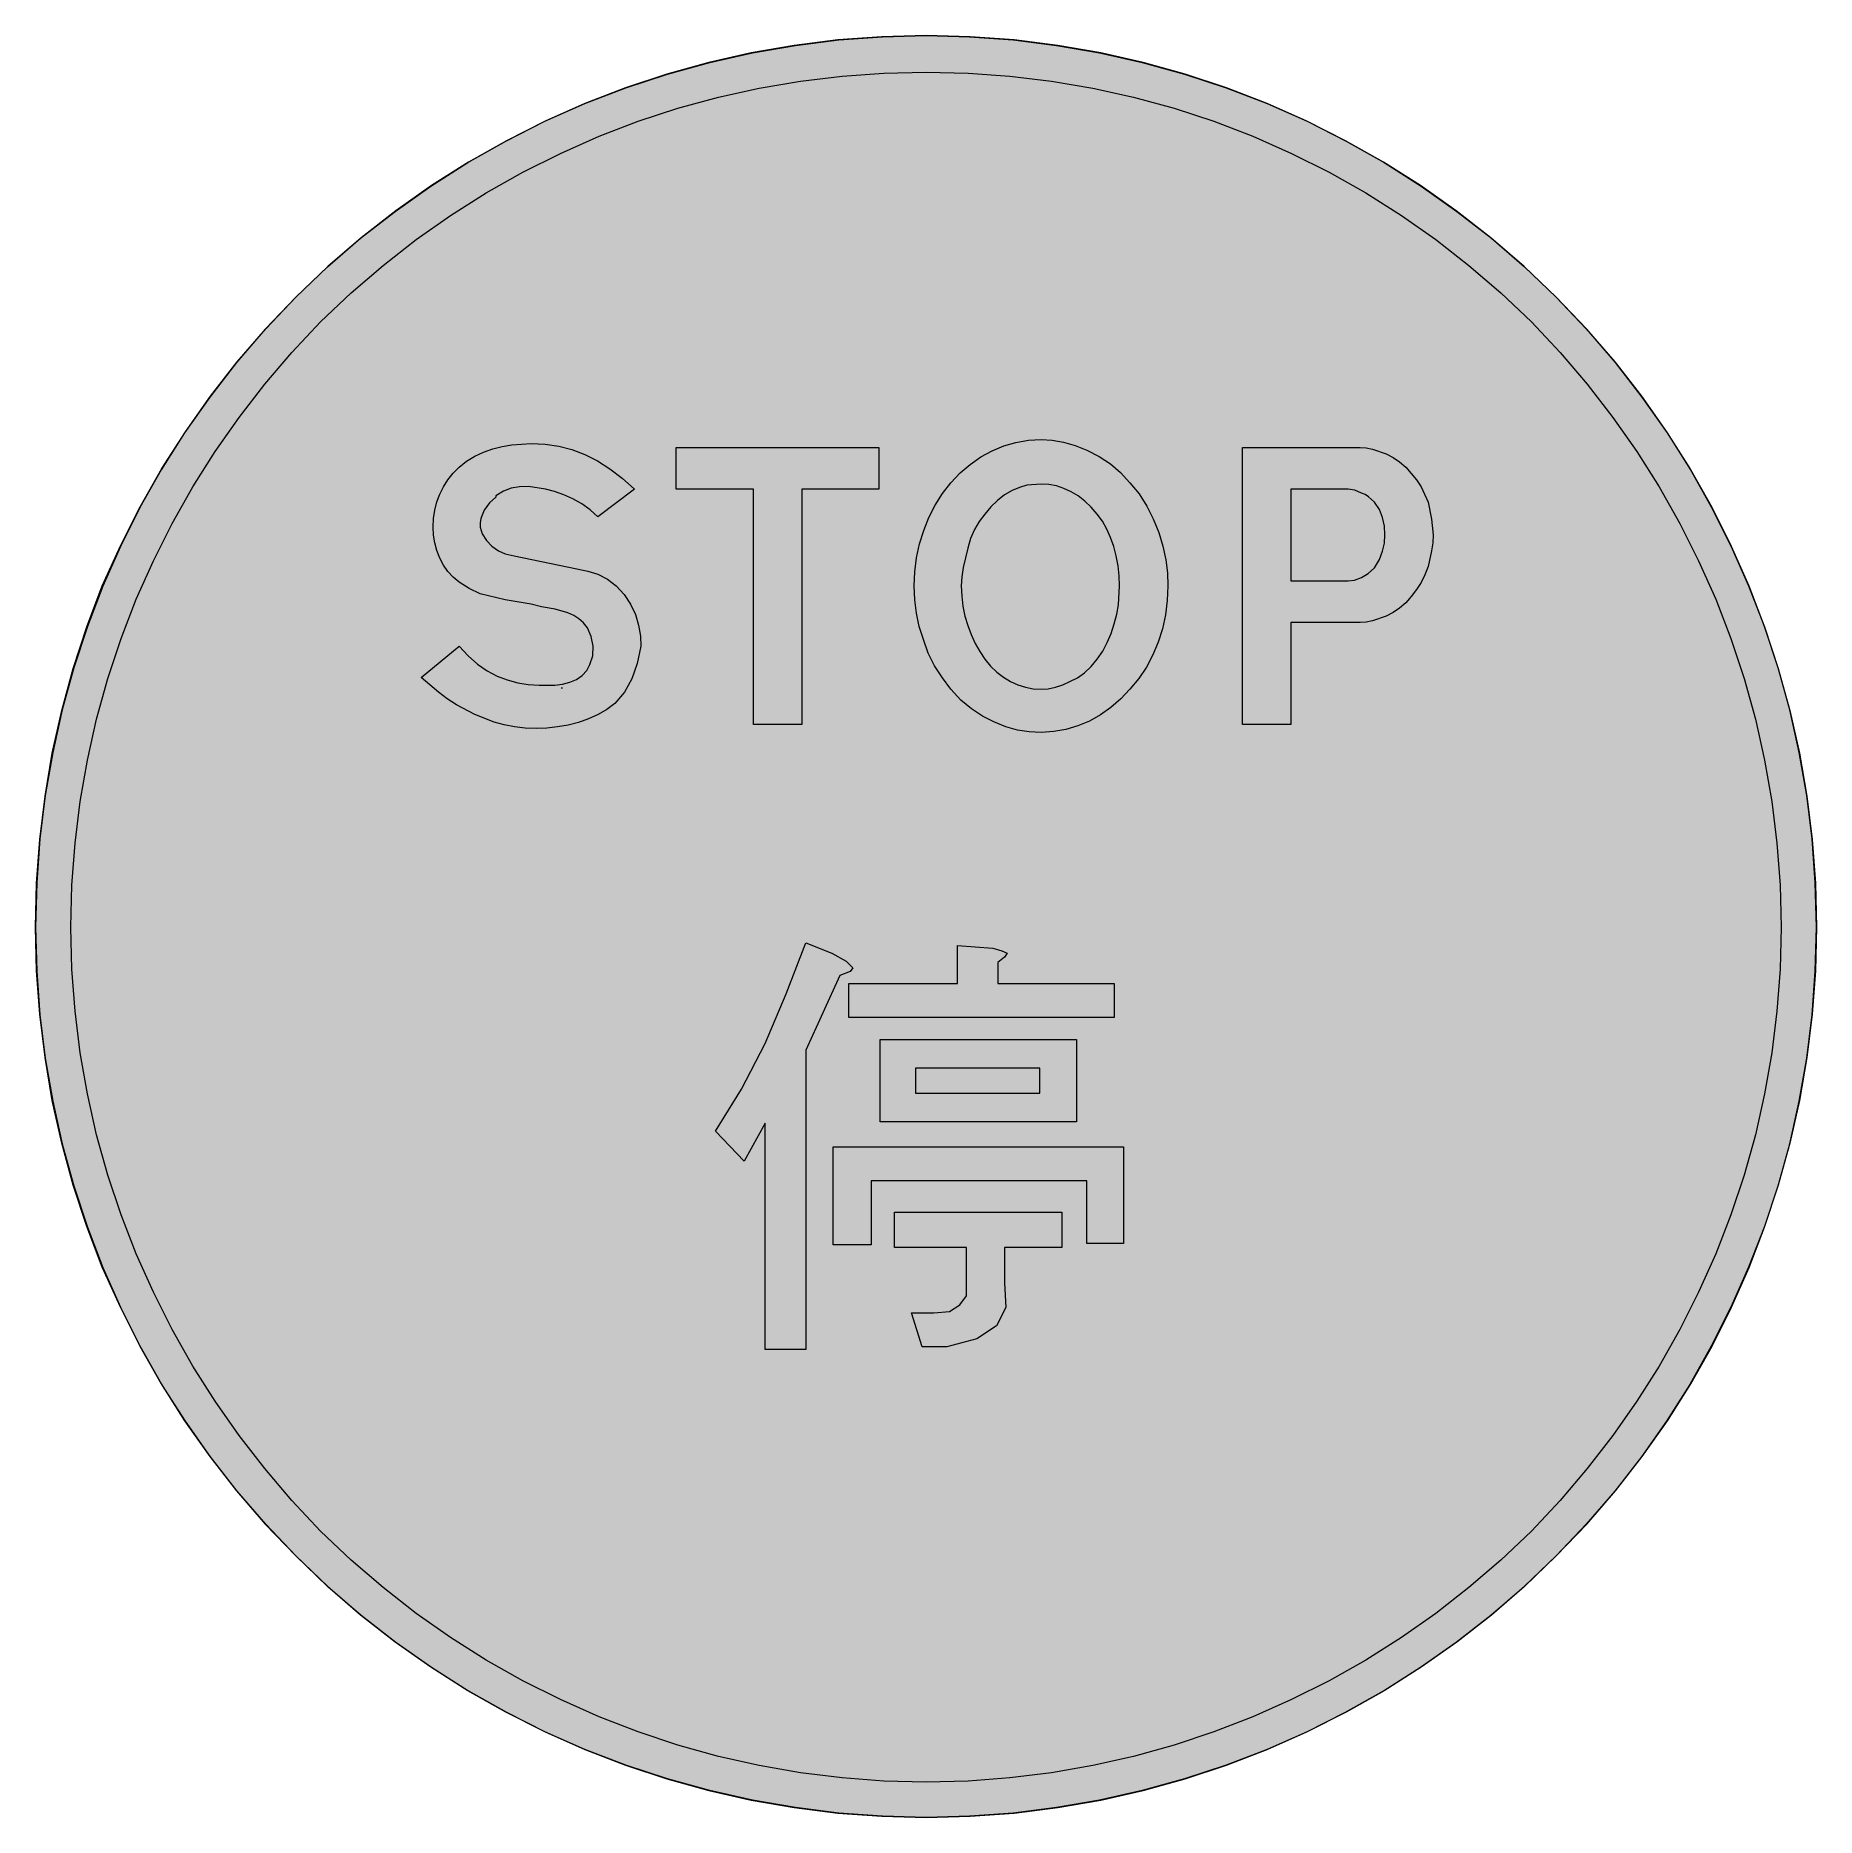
# Model space of a CAD drawing. Header units: metres. Extents: x 162 to 408, y 13 to 259.
import ezdxf

# ---------------------------------------------------------------- set-up
doc = ezdxf.new("R2010")
doc.units = ezdxf.units.M
for name, color, linetype, true_color in [('FILL_RED_FF0000', 7, 'Continuous', 0xff0000), ('FILL_WHITE_FFFFFF', 7, 'Continuous', 0xffffff), ('STROKE_RED_FF0000', 7, 'Continuous', 0xff0000), ('STROKE_WHITE_FFFFFF', 7, 'Continuous', 0xffffff)]:
    doc.layers.add(name, color=color, linetype=linetype, true_color=true_color)

msp = doc.modelspace()

# ---------------------------------------------------------------- hatches: boundary and pattern name
at = {"layer": 'FILL_RED_FF0000', "true_color": 0xff0000}
h = msp.add_hatch(color=7, dxfattribs=at)
h.dxf.hatch_style = 1
h.paths.add_polyline_path([(402.52, 130.11), (402.09, 124.34), (401.38, 118.61), (400.39, 112.93), (399.12, 107.31), (397.57, 101.75), (395.75, 96.28), (393.66, 90.9), (391.31, 85.63), (388.71, 80.48), (385.87, 75.47), (382.79, 70.61), (379.49, 65.89), (375.97, 61.34), (372.23, 56.95), (368.28, 52.74), (364.07, 48.73), (359.68, 44.95), (355.12, 41.39), (350.39, 38.07), (345.5, 34.98), (340.46, 32.14), (335.27, 29.53), (329.94, 27.18), (324.56, 25.09), (319.09, 23.27), (313.53, 21.72), (307.91, 20.45), (302.23, 19.46), (296.5, 18.75), (290.73, 18.32), (284.94, 18.18), (279.15, 18.32), (273.38, 18.75), (267.65, 19.46), (261.97, 20.45), (256.35, 21.72), (250.79, 23.27), (245.32, 25.09), (239.94, 27.18), (234.61, 29.53), (229.42, 32.14), (224.38, 34.98), (219.49, 38.07), (214.76, 41.39), (210.2, 44.95), (205.81, 48.73), (201.6, 52.74), (197.65, 56.95), (193.91, 61.34), (190.39, 65.89), (187.09, 70.61), (184.01, 75.47), (181.17, 80.48), (178.57, 85.63), (176.22, 90.9), (174.13, 96.28), (172.31, 101.75), (170.76, 107.31), (169.49, 112.93), (168.5, 118.61), (167.79, 124.34), (167.36, 130.11), (167.22, 135.9), (167.36, 141.7), (167.79, 147.47), (168.5, 153.2), (169.49, 158.9), (170.76, 164.54), (172.31, 170.12), (174.13, 175.64), (176.22, 181.08), (178.57, 186.35), (181.17, 191.5), (184.01, 196.51), (187.09, 201.38), (190.39, 206.09), (193.91, 210.65), (197.65, 215.03), (201.6, 219.24), (205.81, 223.25), (210.2, 227.03), (214.76, 230.59), (219.49, 233.91), (224.38, 237), (229.42, 239.84), (234.61, 242.45), (239.94, 244.8), (245.32, 246.88), (250.79, 248.68), (256.35, 250.2), (261.97, 251.44), (267.65, 252.4), (273.38, 253.08), (279.15, 253.48), (284.94, 253.62), (290.73, 253.48), (296.5, 253.08), (302.23, 252.4), (307.91, 251.44), (313.53, 250.2), (319.09, 248.68), (324.56, 246.88), (329.94, 244.8), (335.27, 242.45), (340.46, 239.84), (345.5, 237), (350.39, 233.91), (355.12, 230.59), (359.68, 227.03), (364.07, 223.25), (368.28, 219.24), (372.23, 215.03), (375.97, 210.65), (379.49, 206.09), (382.79, 201.38), (385.87, 196.51), (388.71, 191.5), (391.31, 186.35), (393.66, 181.08), (395.75, 175.64), (397.57, 170.12), (399.12, 164.54), (400.39, 158.9), (401.38, 153.2), (402.09, 147.47), (402.52, 141.7), (402.66, 135.9), (402.52, 130.11)])
at = {"layer": 'FILL_WHITE_FFFFFF', "true_color": 0xffffff}
h = msp.add_hatch(color=7, dxfattribs=at)
h.dxf.hatch_style = 1
h.paths.add_polyline_path([(407.38, 129.89), (406.94, 123.9), (406.22, 117.94), (405.2, 112.03), (403.89, 106.17), (402.28, 100.39), (400.37, 94.69), (398.16, 89.1), (395.73, 83.57), (393.04, 78.18), (390.09, 72.94), (386.89, 67.86), (383.44, 62.95), (379.76, 58.22), (375.84, 53.67), (371.7, 49.32), (367.34, 45.12), (362.78, 41.16), (358.02, 37.44), (353.09, 33.98), (348, 30.76), (342.77, 27.8), (337.4, 25.11), (331.92, 22.68), (326.27, 20.52), (320.53, 18.64), (314.71, 17.03), (308.83, 15.71), (302.91, 14.67), (296.94, 13.92), (290.95, 13.47), (284.94, 13.32), (278.93, 13.47), (272.94, 13.92), (266.97, 14.67), (261.04, 15.71), (255.17, 17.03), (249.35, 18.64), (243.61, 20.52), (237.96, 22.68), (232.48, 25.11), (227.11, 27.8), (221.88, 30.76), (216.79, 33.98), (211.86, 37.44), (207.1, 41.16), (202.54, 45.12), (198.18, 49.32), (194.04, 53.67), (190.12, 58.22), (186.43, 62.95), (182.97, 67.86), (179.75, 72.94), (176.77, 78.18), (174.03, 83.57), (171.54, 89.1), (169.39, 94.69), (167.52, 100.39), (165.95, 106.17), (164.65, 112.03), (163.65, 117.94), (162.93, 123.9), (162.5, 129.89), (162.36, 135.9), (162.5, 141.96), (162.93, 147.97), (163.65, 153.94), (164.65, 159.86), (165.95, 165.72), (167.52, 171.51), (169.39, 177.24), (171.54, 182.88), (174.03, 188.41), (176.77, 193.8), (179.75, 199.04), (182.97, 204.12), (186.43, 209.03), (190.12, 213.76), (194.04, 218.31), (198.18, 222.66), (202.54, 226.81), (207.1, 230.75), (211.86, 234.46), (216.79, 237.94), (221.88, 241.17), (227.11, 244.15), (232.48, 246.86), (237.96, 249.3), (243.61, 251.46), (249.35, 253.34), (255.17, 254.95), (261.04, 256.28), (266.97, 257.31), (272.94, 258.06), (278.93, 258.51), (284.94, 258.66), (290.95, 258.51), (296.94, 258.06), (302.91, 257.31), (308.83, 256.28), (314.71, 254.95), (320.53, 253.34), (326.27, 251.46), (331.92, 249.3), (337.4, 246.86), (342.77, 244.15), (348, 241.17), (353.09, 237.94), (358.02, 234.46), (362.78, 230.75), (367.34, 226.81), (371.7, 222.66), (375.84, 218.31), (379.76, 213.76), (383.44, 209.03), (386.89, 204.12), (390.09, 199.04), (393.04, 193.8), (395.73, 188.41), (398.16, 182.88), (400.37, 177.24), (402.28, 171.51), (403.89, 165.72), (405.2, 159.86), (406.22, 153.94), (406.94, 147.97), (407.38, 141.96), (407.52, 135.9), (407.38, 129.89)])
h = msp.add_hatch(color=7, dxfattribs=at)
h.dxf.hatch_style = 1
h.paths.add_polyline_path([(238.69, 193.37), (237.54, 194.18), (236.31, 194.87), (235.06, 195.44), (233.79, 195.88), (232.55, 196.22), (230.22, 196.56), (228.96, 196.52), (227.83, 196.34), (226.78, 195.95), (225.72, 195.3), (225.72, 195.12), (224.83, 194.32), (224.1, 193.32), (223.64, 192.18), (223.55, 191.59), (223.56, 190.98), (223.85, 190.04), (224.41, 189.16), (225.18, 188.37), (226.08, 187.74), (227.02, 187.31), (228.24, 187.02), (236.88, 185.22), (238.39, 184.93), (239.76, 184.5), (241.09, 183.83), (242.28, 182.88), (243.39, 181.71), (244.28, 180.38), (244.94, 178.96), (245.34, 177.48), (245.65, 175.97), (245.7, 174.6), (245.19, 172.2), (244.44, 170.1), (243.42, 168.27), (242.1, 166.68), (241.02, 165.86), (239.8, 165.16), (238.49, 164.57), (237.1, 164.09), (235.67, 163.73), (234.2, 163.47), (232.74, 163.31), (231.3, 163.26), (229.77, 163.32), (228.29, 163.49), (226.86, 163.76), (225.47, 164.14), (222.82, 165.16), (220.32, 166.5), (219.03, 167.34), (217.82, 168.26), (215.46, 170.28), (220.68, 174.6), (221.92, 173.24), (223.21, 172.11), (224.53, 171.2), (225.9, 170.48), (227.3, 169.94), (228.73, 169.56), (230.18, 169.32), (231.66, 169.2), (233.85, 169.22), (234.91, 169.37), (235.91, 169.63), (236.82, 170.01), (237.61, 170.54), (238.24, 171.23), (238.68, 172.08), (239.05, 173.27), (239.11, 174.6), (238.86, 175.93), (238.32, 177.12), (237.79, 177.8), (237.16, 178.35), (236.44, 178.81), (235.64, 179.17), (233.89, 179.68), (232.02, 180), (230.58, 180.36), (227, 180.95), (223.56, 181.8), (222.05, 182.54), (220.68, 183.42), (219.85, 184.09), (219.13, 184.88), (218.51, 185.76), (218, 186.73), (217.6, 187.75), (217.31, 188.81), (217.14, 189.89), (217.08, 190.98), (217.14, 192.18), (217.31, 193.34), (217.6, 194.45), (218, 195.53), (218.51, 196.55), (219.13, 197.51), (219.85, 198.42), (220.68, 199.26), (221.69, 200.07), (222.81, 200.75), (224.02, 201.31), (225.29, 201.76), (226.61, 202.09), (227.94, 202.32), (230.58, 202.5), (232.51, 202.41), (234.37, 202.12), (236.19, 201.65), (237.96, 200.97), (239.7, 200.09), (241.41, 199.01), (243.11, 197.71), (244.8, 196.2), (239.76, 192.42), (238.69, 193.37)])
h = msp.add_hatch(color=7, dxfattribs=at)
h.dxf.hatch_style = 1
h.paths.add_polyline_path([(278.46, 196.2), (267.84, 196.2), (267.84, 163.8), (261.18, 163.8), (261.18, 196.2), (250.56, 196.2), (250.56, 201.96), (278.46, 201.96), (278.46, 196.2)])
h = msp.add_hatch(color=7, dxfattribs=at)
h.dxf.hatch_style = 1
h.paths.add_polyline_path([(303.86, 202.66), (305.46, 202.2), (307.08, 201.6), (308.77, 200.72), (310.32, 199.69), (311.74, 198.49), (313.02, 197.1), (314.27, 195.55), (315.34, 193.88), (316.23, 192.11), (316.98, 190.26), (317.56, 188.37), (317.95, 186.5), (318.17, 184.67), (318.24, 182.88), (318.16, 180.87), (317.91, 178.91), (317.49, 177), (316.91, 175.16), (316.17, 173.4), (315.28, 171.72), (314.23, 170.13), (313.02, 168.66), (311.76, 167.32), (310.4, 166.14), (308.96, 165.12), (307.44, 164.27), (305.86, 163.6), (304.21, 163.12), (302.52, 162.82), (300.78, 162.72), (299.16, 162.79), (297.54, 163.04), (295.92, 163.48), (294.3, 164.16), (292.71, 164.94), (291.19, 165.94), (289.74, 167.17), (288.36, 168.66), (287.19, 170.21), (286.13, 171.88), (285.25, 173.65), (284.58, 175.5), (284, 177.29), (283.61, 179.12), (283.39, 180.99), (283.32, 182.88), (283.4, 184.83), (283.65, 186.77), (284.06, 188.68), (284.62, 190.53), (285.34, 192.32), (286.21, 194.02), (287.21, 195.62), (288.36, 197.1), (289.63, 198.44), (291.01, 199.62), (292.48, 200.64), (294.03, 201.49), (295.65, 202.16), (297.32, 202.64), (299.04, 202.94), (300.78, 203.04), (302.3, 202.94), (303.86, 202.66)])
h.paths.add_polyline_path([(297.79, 196.46), (296.82, 196.02), (295.77, 195.41), (294.8, 194.67), (293.88, 193.79), (293.04, 192.78), (292.27, 191.77), (291.6, 190.64), (291.07, 189.41), (290.7, 188.1), (290.05, 185.42), (289.86, 184.13), (289.8, 182.88), (289.86, 181.47), (290.03, 180.09), (290.3, 178.74), (290.68, 177.44), (291.14, 176.18), (291.7, 174.98), (292.33, 173.85), (293.04, 172.8), (293.82, 171.85), (294.68, 171.01), (295.6, 170.3), (296.57, 169.72), (297.59, 169.26), (298.63, 168.93), (299.7, 168.73), (300.78, 168.66), (301.75, 168.73), (302.76, 168.93), (303.77, 169.27), (304.74, 169.74), (305.79, 170.24), (306.76, 170.93), (307.68, 171.79), (308.52, 172.8), (309.27, 173.91), (309.89, 175.1), (310.42, 176.34), (310.86, 177.66), (311.2, 178.98), (311.42, 180.27), (311.58, 182.88), (311.53, 184.29), (311.38, 185.67), (311.13, 187.01), (310.79, 188.3), (310.36, 189.54), (309.83, 190.7), (309.22, 191.79), (308.52, 192.78), (307.69, 193.73), (306.8, 194.57), (305.88, 195.28), (304.92, 195.86), (303.93, 196.32), (302.9, 196.65), (301.85, 196.85), (300.78, 196.92), (298.8, 196.74), (297.79, 196.46)], flags=16)
h = msp.add_hatch(color=7, dxfattribs=at)
h.dxf.hatch_style = 1
h.paths.add_polyline_path([(346.43, 201.71), (348.3, 201.06), (349.24, 200.59), (350.14, 199.98), (350.98, 199.24), (351.72, 198.36), (352.47, 197.49), (353.09, 196.52), (354.06, 194.4), (354.55, 192.08), (354.78, 189.9), (354.72, 188.82), (354.55, 187.74), (354.06, 185.58), (353.62, 184.43), (353.09, 183.38), (352.47, 182.39), (351.72, 181.44), (350.98, 180.56), (350.14, 179.82), (349.24, 179.21), (348.3, 178.74), (346.43, 178.09), (345.54, 177.9), (344.7, 177.84), (335.16, 177.84), (335.16, 163.8), (328.5, 163.8), (328.5, 201.96), (344.7, 201.96), (345.54, 201.9), (346.43, 201.71)])
h.paths.add_polyline_path([(343.08, 183.6), (343.95, 183.7), (344.88, 184.03), (345.81, 184.59), (346.68, 185.4), (347.36, 186.51), (347.8, 187.65), (348.05, 188.79), (348.12, 189.9), (348.05, 191.11), (347.8, 192.29), (347.36, 193.39), (346.68, 194.4), (345.85, 195.17), (345.39, 195.46), (344.88, 195.66), (343.98, 196.07), (343.08, 196.2), (335.16, 196.2), (335.16, 183.6), (343.08, 183.6)], flags=16)
h = msp.add_hatch(color=7, dxfattribs=at)
h.dxf.hatch_style = 1
h.paths.add_polyline_path([(273.96, 131.22), (274.86, 130.32), (274.5, 129.78), (273.06, 129.24), (268.38, 118.98), (268.38, 77.76), (262.8, 77.76), (262.8, 108.9), (259.92, 103.68), (255.96, 107.82), (259.56, 113.58), (262.8, 119.88), (265.68, 126.72), (268.38, 133.74), (271.98, 132.3), (273.96, 131.22)])
h = msp.add_hatch(color=7, dxfattribs=at)
h.dxf.hatch_style = 1
h.paths.add_polyline_path([(294.12, 133.02), (295.38, 132.66), (296.1, 132.3), (295.74, 131.76), (294.84, 131.04), (294.84, 128.16), (310.86, 128.16), (310.86, 123.48), (274.32, 123.48), (274.32, 128.16), (289.26, 128.16), (289.26, 133.38), (294.12, 133.02)])
h = msp.add_hatch(color=7, dxfattribs=at)
h.dxf.hatch_style = 1
h.paths.add_polyline_path([(305.64, 109.08), (278.64, 109.08), (278.64, 120.42), (305.64, 120.42), (305.64, 109.08)])
h.paths.add_polyline_path([(300.6, 116.46), (283.5, 116.46), (283.5, 113.04), (300.6, 113.04), (300.6, 116.46)], flags=16)
h = msp.add_hatch(color=7, dxfattribs=at)
h.dxf.hatch_style = 1
h.paths.add_polyline_path([(312.12, 105.66), (312.12, 92.34), (307.08, 92.34), (307.08, 100.98), (277.38, 100.98), (277.38, 92.16), (272.16, 92.16), (272.16, 105.66), (312.12, 105.66)])
h = msp.add_hatch(color=7, dxfattribs=at)
h.dxf.hatch_style = 1
h.paths.add_polyline_path([(303.66, 96.66), (303.66, 91.8), (295.74, 91.8), (295.74, 86.94), (295.92, 83.52), (294.66, 81), (291.96, 79.2), (287.82, 78.12), (284.4, 78.12), (282.96, 82.8), (286.02, 82.8), (288.18, 82.98), (289.62, 83.88), (290.52, 85.14), (290.52, 91.8), (280.62, 91.8), (280.62, 96.66), (303.66, 96.66)])

# ---------------------------------------------------------------- linework, layer by layer
at = {"layer": 'FILL_RED_FF0000', "lineweight": 0, "true_color": 0xff0000}
msp.add_lwpolyline([(402.52, 130.11), (402.09, 124.34), (401.38, 118.61), (400.39, 112.93), (399.12, 107.31), (397.57, 101.75), (395.75, 96.28), (393.66, 90.9), (391.31, 85.63), (388.71, 80.48), (385.87, 75.47), (382.79, 70.61), (379.49, 65.89), (375.97, 61.34), (372.23, 56.95), (368.28, 52.74), (364.07, 48.73), (359.68, 44.95), (355.12, 41.39), (350.39, 38.07), (345.5, 34.98), (340.46, 32.14), (335.27, 29.53), (329.94, 27.18), (324.56, 25.09), (319.09, 23.27), (313.53, 21.72), (307.91, 20.45), (302.23, 19.46), (296.5, 18.75), (290.73, 18.32), (284.94, 18.18), (279.15, 18.32), (273.38, 18.75), (267.65, 19.46), (261.97, 20.45), (256.35, 21.72), (250.79, 23.27), (245.32, 25.09), (239.94, 27.18), (234.61, 29.53), (229.42, 32.14), (224.38, 34.98), (219.49, 38.07), (214.76, 41.39), (210.2, 44.95), (205.81, 48.73), (201.6, 52.74), (197.65, 56.95), (193.91, 61.34), (190.39, 65.89), (187.09, 70.61), (184.01, 75.47), (181.17, 80.48), (178.57, 85.63), (176.22, 90.9), (174.13, 96.28), (172.31, 101.75), (170.76, 107.31), (169.49, 112.93), (168.5, 118.61), (167.79, 124.34), (167.36, 130.11), (167.22, 135.9), (167.36, 141.7), (167.79, 147.47), (168.5, 153.2), (169.49, 158.9), (170.76, 164.54), (172.31, 170.12), (174.13, 175.64), (176.22, 181.08), (178.57, 186.35), (181.17, 191.5), (184.01, 196.51), (187.09, 201.38), (190.39, 206.09), (193.91, 210.65), (197.65, 215.03), (201.6, 219.24), (205.81, 223.25), (210.2, 227.03), (214.76, 230.59), (219.49, 233.91), (224.38, 237), (229.42, 239.84), (234.61, 242.45), (239.94, 244.8), (245.32, 246.88), (250.79, 248.68), (256.35, 250.2), (261.97, 251.44), (267.65, 252.4), (273.38, 253.08), (279.15, 253.48), (284.94, 253.62), (290.73, 253.48), (296.5, 253.08), (302.23, 252.4), (307.91, 251.44), (313.53, 250.2), (319.09, 248.68), (324.56, 246.88), (329.94, 244.8), (335.27, 242.45), (340.46, 239.84), (345.5, 237), (350.39, 233.91), (355.12, 230.59), (359.68, 227.03), (364.07, 223.25), (368.28, 219.24), (372.23, 215.03), (375.97, 210.65), (379.49, 206.09), (382.79, 201.38), (385.87, 196.51), (388.71, 191.5), (391.31, 186.35), (393.66, 181.08), (395.75, 175.64), (397.57, 170.12), (399.12, 164.54), (400.39, 158.9), (401.38, 153.2), (402.09, 147.47), (402.52, 141.7), (402.66, 135.9)], close=True, dxfattribs=at)
at = {"layer": 'FILL_WHITE_FFFFFF', "lineweight": 0, "true_color": 0xffffff}
for points in [[(407.38, 129.89), (406.94, 123.9), (406.22, 117.94), (405.2, 112.03), (403.89, 106.17), (402.28, 100.39), (400.37, 94.69), (398.16, 89.1), (395.73, 83.57), (393.04, 78.18), (390.09, 72.94), (386.89, 67.86), (383.44, 62.95), (379.76, 58.22), (375.84, 53.67), (371.7, 49.32), (367.34, 45.12), (362.78, 41.16), (358.02, 37.44), (353.09, 33.98), (348, 30.76), (342.77, 27.8), (337.4, 25.11), (331.92, 22.68), (326.27, 20.52), (320.53, 18.64), (314.71, 17.03), (308.83, 15.71), (302.91, 14.67), (296.94, 13.92), (290.95, 13.47), (284.94, 13.32), (278.93, 13.47), (272.94, 13.92), (266.97, 14.67), (261.04, 15.71), (255.17, 17.03), (249.35, 18.64), (243.61, 20.52), (237.96, 22.68), (232.48, 25.11), (227.11, 27.8), (221.88, 30.76), (216.79, 33.98), (211.86, 37.44), (207.1, 41.16), (202.54, 45.12), (198.18, 49.32), (194.04, 53.67), (190.12, 58.22), (186.43, 62.95), (182.97, 67.86), (179.75, 72.94), (176.77, 78.18), (174.03, 83.57), (171.54, 89.1), (169.39, 94.69), (167.52, 100.39), (165.95, 106.17), (164.65, 112.03), (163.65, 117.94), (162.93, 123.9), (162.5, 129.89), (162.36, 135.9), (162.5, 141.96), (162.93, 147.97), (163.65, 153.94), (164.65, 159.86), (165.95, 165.72), (167.52, 171.51), (169.39, 177.24), (171.54, 182.88), (174.03, 188.41), (176.77, 193.8), (179.75, 199.04), (182.97, 204.12), (186.43, 209.03), (190.12, 213.76), (194.04, 218.31), (198.18, 222.66), (202.54, 226.81), (207.1, 230.75), (211.86, 234.46), (216.79, 237.94), (221.88, 241.17), (227.11, 244.15), (232.48, 246.86), (237.96, 249.3), (243.61, 251.46), (249.35, 253.34), (255.17, 254.95), (261.04, 256.28), (266.97, 257.31), (272.94, 258.06), (278.93, 258.51), (284.94, 258.66), (290.95, 258.51), (296.94, 258.06), (302.91, 257.31), (308.83, 256.28), (314.71, 254.95), (320.53, 253.34), (326.27, 251.46), (331.92, 249.3), (337.4, 246.86), (342.77, 244.15), (348, 241.17), (353.09, 237.94), (358.02, 234.46), (362.78, 230.75), (367.34, 226.81), (371.7, 222.66), (375.84, 218.31), (379.76, 213.76), (383.44, 209.03), (386.89, 204.12), (390.09, 199.04), (393.04, 193.8), (395.73, 188.41), (398.16, 182.88), (400.37, 177.24), (402.28, 171.51), (403.89, 165.72), (405.2, 159.86), (406.22, 153.94), (406.94, 147.97), (407.38, 141.96), (407.52, 135.9)], [(238.69, 193.37), (237.54, 194.18), (236.31, 194.87), (235.06, 195.44), (233.79, 195.88), (232.55, 196.22), (230.22, 196.56), (228.96, 196.52), (227.83, 196.34), (226.78, 195.95), (225.72, 195.3), (225.72, 195.12), (224.83, 194.32), (224.1, 193.32), (223.64, 192.18), (223.55, 191.59), (223.56, 190.98), (223.85, 190.04), (224.41, 189.16), (225.18, 188.37), (226.08, 187.74), (227.02, 187.31), (228.24, 187.02), (236.88, 185.22), (238.39, 184.93), (239.76, 184.5), (241.09, 183.83), (242.28, 182.88), (243.39, 181.71), (244.28, 180.38), (244.94, 178.96), (245.34, 177.48), (245.65, 175.97), (245.7, 174.6), (245.19, 172.2), (244.44, 170.1), (243.42, 168.27), (242.1, 166.68), (241.02, 165.86), (239.8, 165.16), (238.49, 164.57), (237.1, 164.09), (235.67, 163.73), (234.2, 163.47), (232.74, 163.31), (231.3, 163.26), (229.77, 163.32), (228.29, 163.49), (226.86, 163.76), (225.47, 164.14), (222.82, 165.16), (220.32, 166.5), (219.03, 167.34), (217.82, 168.26), (215.46, 170.28), (220.68, 174.6), (221.92, 173.24), (223.21, 172.11), (224.53, 171.2), (225.9, 170.48), (227.3, 169.94), (228.73, 169.56), (230.18, 169.32), (231.66, 169.2), (233.85, 169.22), (234.91, 169.37), (235.91, 169.63), (236.82, 170.01), (237.61, 170.54), (238.24, 171.23), (238.68, 172.08), (239.05, 173.27), (239.11, 174.6), (238.86, 175.93), (238.32, 177.12), (237.79, 177.8), (237.16, 178.35), (236.44, 178.81), (235.64, 179.17), (233.89, 179.68), (232.02, 180), (230.58, 180.36), (227, 180.95), (223.56, 181.8), (222.05, 182.54), (220.68, 183.42), (219.85, 184.09), (219.13, 184.88), (218.51, 185.76), (218, 186.73), (217.6, 187.75), (217.31, 188.81), (217.14, 189.89), (217.08, 190.98), (217.14, 192.18), (217.31, 193.34), (217.6, 194.45), (218, 195.53), (218.51, 196.55), (219.13, 197.51), (219.85, 198.42), (220.68, 199.26), (221.69, 200.07), (222.81, 200.75), (224.02, 201.31), (225.29, 201.76), (226.61, 202.09), (227.94, 202.32), (230.58, 202.5), (232.51, 202.41), (234.37, 202.12), (236.19, 201.65), (237.96, 200.97), (239.7, 200.09), (241.41, 199.01), (243.11, 197.71), (244.8, 196.2), (239.76, 192.42)], [(278.46, 196.2), (267.84, 196.2), (267.84, 163.8), (261.18, 163.8), (261.18, 196.2), (250.56, 196.2), (250.56, 201.96), (278.46, 201.96)], [(303.86, 202.66), (305.46, 202.2), (307.08, 201.6), (308.77, 200.72), (310.32, 199.69), (311.74, 198.49), (313.02, 197.1), (314.27, 195.55), (315.34, 193.88), (316.23, 192.11), (316.98, 190.26), (317.56, 188.37), (317.95, 186.5), (318.17, 184.67), (318.24, 182.88), (318.16, 180.87), (317.91, 178.91), (317.49, 177), (316.91, 175.16), (316.17, 173.4), (315.28, 171.72), (314.23, 170.13), (313.02, 168.66), (311.76, 167.32), (310.4, 166.14), (308.96, 165.12), (307.44, 164.27), (305.86, 163.6), (304.21, 163.12), (302.52, 162.82), (300.78, 162.72), (299.16, 162.79), (297.54, 163.04), (295.92, 163.48), (294.3, 164.16), (292.71, 164.94), (291.19, 165.94), (289.74, 167.17), (288.36, 168.66), (287.19, 170.21), (286.13, 171.88), (285.25, 173.65), (284.58, 175.5), (284, 177.29), (283.61, 179.12), (283.39, 180.99), (283.32, 182.88), (283.4, 184.83), (283.65, 186.77), (284.06, 188.68), (284.62, 190.53), (285.34, 192.32), (286.21, 194.02), (287.21, 195.62), (288.36, 197.1), (289.63, 198.44), (291.01, 199.62), (292.48, 200.64), (294.03, 201.49), (295.65, 202.16), (297.32, 202.64), (299.04, 202.94), (300.78, 203.04), (302.3, 202.94)], [(346.43, 201.71), (348.3, 201.06), (349.24, 200.59), (350.14, 199.98), (350.98, 199.24), (351.72, 198.36), (352.47, 197.49), (353.09, 196.52), (354.06, 194.4), (354.55, 192.08), (354.78, 189.9), (354.72, 188.82), (354.55, 187.74), (354.06, 185.58), (353.62, 184.43), (353.09, 183.38), (352.47, 182.39), (351.72, 181.44), (350.98, 180.56), (350.14, 179.82), (349.24, 179.21), (348.3, 178.74), (346.43, 178.09), (345.54, 177.9), (344.7, 177.84), (335.16, 177.84), (335.16, 163.8), (328.5, 163.8), (328.5, 201.96), (344.7, 201.96), (345.54, 201.9)], [(297.79, 196.46), (296.82, 196.02), (295.77, 195.41), (294.8, 194.67), (293.88, 193.79), (293.04, 192.78), (292.27, 191.77), (291.6, 190.64), (291.07, 189.41), (290.7, 188.1), (290.05, 185.42), (289.86, 184.13), (289.8, 182.88), (289.86, 181.47), (290.03, 180.09), (290.3, 178.74), (290.68, 177.44), (291.14, 176.18), (291.7, 174.98), (292.33, 173.85), (293.04, 172.8), (293.82, 171.85), (294.68, 171.01), (295.6, 170.3), (296.57, 169.72), (297.59, 169.26), (298.63, 168.93), (299.7, 168.73), (300.78, 168.66), (301.75, 168.73), (302.76, 168.93), (303.77, 169.27), (304.74, 169.74), (305.79, 170.24), (306.76, 170.93), (307.68, 171.79), (308.52, 172.8), (309.27, 173.91), (309.89, 175.1), (310.42, 176.34), (310.86, 177.66), (311.2, 178.98), (311.42, 180.27), (311.58, 182.88), (311.53, 184.29), (311.38, 185.67), (311.13, 187.01), (310.79, 188.3), (310.36, 189.54), (309.83, 190.7), (309.22, 191.79), (308.52, 192.78), (307.69, 193.73), (306.8, 194.57), (305.88, 195.28), (304.92, 195.86), (303.93, 196.32), (302.9, 196.65), (301.85, 196.85), (300.78, 196.92), (298.8, 196.74)], [(343.08, 183.6), (343.95, 183.7), (344.88, 184.03), (345.81, 184.59), (346.68, 185.4), (347.36, 186.51), (347.8, 187.65), (348.05, 188.79), (348.12, 189.9), (348.05, 191.11), (347.8, 192.29), (347.36, 193.39), (346.68, 194.4), (345.85, 195.17), (345.39, 195.46), (344.88, 195.66), (343.98, 196.07), (343.08, 196.2), (335.16, 196.2), (335.16, 183.6)], [(273.96, 131.22), (274.86, 130.32), (274.5, 129.78), (273.06, 129.24), (268.38, 118.98), (268.38, 77.76), (262.8, 77.76), (262.8, 108.9), (259.92, 103.68), (255.96, 107.82), (259.56, 113.58), (262.8, 119.88), (265.68, 126.72), (268.38, 133.74), (271.98, 132.3)], [(294.12, 133.02), (295.38, 132.66), (296.1, 132.3), (295.74, 131.76), (294.84, 131.04), (294.84, 128.16), (310.86, 128.16), (310.86, 123.48), (274.32, 123.48), (274.32, 128.16), (289.26, 128.16), (289.26, 133.38)], [(305.64, 109.08), (278.64, 109.08), (278.64, 120.42), (305.64, 120.42)], [(300.6, 116.46), (283.5, 116.46), (283.5, 113.04), (300.6, 113.04)], [(312.12, 105.66), (312.12, 92.34), (307.08, 92.34), (307.08, 100.98), (277.38, 100.98), (277.38, 92.16), (272.16, 92.16), (272.16, 105.66)], [(303.66, 96.66), (303.66, 91.8), (295.74, 91.8), (295.74, 86.94), (295.92, 83.52), (294.66, 81), (291.96, 79.2), (287.82, 78.12), (284.4, 78.12), (282.96, 82.8), (286.02, 82.8), (288.18, 82.98), (289.62, 83.88), (290.52, 85.14), (290.52, 91.8), (280.62, 91.8), (280.62, 96.66)]]:
    msp.add_lwpolyline(points, close=True, dxfattribs=at)
at = {"layer": 'STROKE_RED_FF0000', "lineweight": 0, "true_color": 0xff0000}
msp.add_lwpolyline([(407.52, 135.9), (407.37, 141.99), (406.93, 148.04), (406.19, 154.03), (405.16, 159.96), (403.85, 165.82), (402.26, 171.59), (400.39, 177.28), (398.25, 182.86), (395.84, 188.33), (393.16, 193.67), (390.22, 198.89), (387.02, 203.97), (383.56, 208.89), (379.85, 213.65), (375.9, 218.25), (371.7, 222.66), (367.29, 226.86), (362.69, 230.82), (357.93, 234.54), (353.01, 238.01), (347.93, 241.22), (342.71, 244.18), (337.37, 246.87), (331.9, 249.3), (326.32, 251.46), (320.63, 253.34), (314.86, 254.95), (309, 256.28), (303.07, 257.31), (297.08, 258.06), (291.03, 258.51), (284.94, 258.66), (278.85, 258.51), (272.8, 258.06), (266.81, 257.31), (260.88, 256.28), (255.02, 254.95), (249.25, 253.34), (243.56, 251.46), (237.98, 249.3), (232.51, 246.87), (227.17, 244.18), (221.95, 241.22), (216.87, 238.01), (211.95, 234.54), (207.19, 230.82), (202.59, 226.86), (198.18, 222.66), (193.98, 218.25), (190.03, 213.65), (186.32, 208.89), (182.86, 203.97), (179.66, 198.89), (176.72, 193.67), (174.04, 188.33), (171.63, 182.86), (169.49, 177.28), (167.62, 171.59), (166.03, 165.82), (164.72, 159.96), (163.69, 154.03), (162.95, 148.04), (162.51, 141.99), (162.36, 135.9), (162.51, 129.84), (162.95, 123.82), (163.69, 117.84), (164.72, 111.92), (166.03, 106.07), (167.62, 100.29), (169.49, 94.61), (171.63, 89.03), (174.04, 83.56), (176.72, 78.22), (179.66, 73), (182.86, 67.94), (186.32, 63.02), (190.03, 58.27), (193.98, 53.7), (198.18, 49.32), (202.59, 45.12), (207.19, 41.16), (211.95, 37.44), (216.87, 33.98), (221.95, 30.76), (227.17, 27.8), (232.51, 25.11), (237.98, 22.68), (243.56, 20.52), (249.25, 18.64), (255.02, 17.03), (260.88, 15.71), (266.81, 14.67), (272.8, 13.92), (278.85, 13.47), (284.94, 13.32), (291.03, 13.47), (297.08, 13.92), (303.07, 14.67), (309, 15.71), (314.86, 17.03), (320.63, 18.64), (326.32, 20.52), (331.9, 22.68), (337.37, 25.11), (342.71, 27.8), (347.93, 30.76), (353.01, 33.98), (357.93, 37.44), (362.69, 41.16), (367.29, 45.12), (371.7, 49.32), (375.9, 53.7), (379.85, 58.27), (383.56, 63.02), (387.02, 67.94), (390.22, 73), (393.16, 78.22), (395.84, 83.56), (398.25, 89.03), (400.39, 94.61), (402.26, 100.29), (403.85, 106.07), (405.16, 111.92), (406.19, 117.84), (406.93, 123.82), (407.37, 129.84), (407.52, 135.9)], dxfattribs=at)
at = {"layer": 'STROKE_WHITE_FFFFFF', "lineweight": 0, "true_color": 0xffffff}
msp.add_lwpolyline([(234.72, 168.84), (234.9, 168.84)], dxfattribs=at)

doc.saveas('drawing.dxf')
